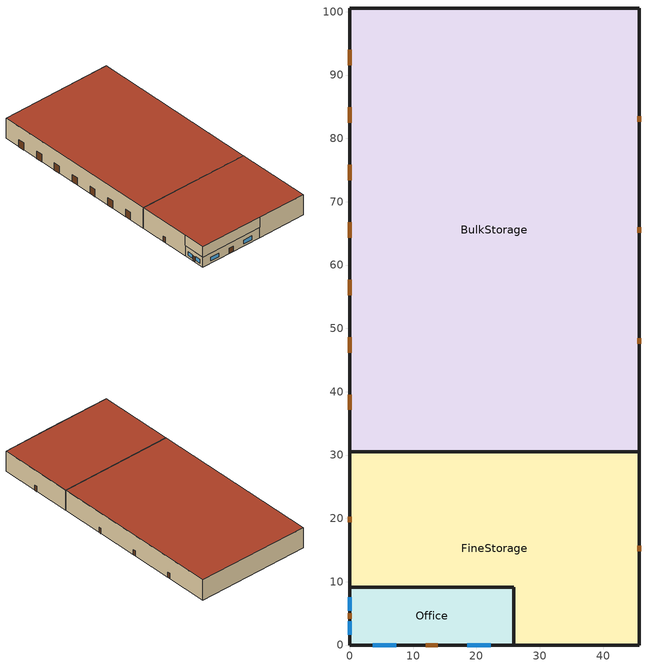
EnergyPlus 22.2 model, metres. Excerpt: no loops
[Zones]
BulkStorage
 floor ground (ext-slab): 45.72,100.58 45.72,30.48 0,30.48 0,100.58 z0
 wall outside (Metal Bldg Semi-Cond Ext Wall): 45.72,30.48 45.72,100.58 0,100.58 0,30.48 z0:8.53
 door (Swinging Door Semi-Cond): 45.72,47.55 45.72,48.46 / 45.72,65.07 45.72,65.99 / 45.72,82.6 45.72,83.51 z0:2.13
 door (Overhead Door Semi-Cond): 0,93.95 0,91.51 / 0,84.88 0,82.44 / 0,75.82 0,73.38 / 0,66.75 0,64.31 / 0,57.68 0,55.24 / 0,48.61 0,46.17 / 0,39.55 0,37.11 z0:3.05
 roof outside (IEAD Semi-Cond Roof): 0,100.58 0,30.48 45.72,30.48 45.72,100.58 z8.53
FineStorage
 floor ground (ext-slab): 45.72,30.48 45.72,0 25.91,0 25.91,9.14 0,9.14 0,30.48 z0
 floor to Office (int-walls): 0,0 0,9.14 25.91,9.14 25.91,0 z4.27
 wall outside (Metal Bldg Semi-Cond Ext Wall): 0,9.14 0,0 25.91,0 z4.27:8.53; 25.91,0 45.72,0 45.72,30.48 / 0,30.48 0,9.14 z0:8.53
 wall outside (int-walls): 45.72,30.48 0,30.48 z0:8.53
 door (Swinging Door Semi-Cond): 45.72,14.78 45.72,15.7 / 0,20.27 0,19.35 z0:2.13
 roof outside (IEAD Semi-Cond Roof): 45.72,0 45.72,30.48 0,30.48 0,0 z8.53
Office
 floor ground (ext-slab): 25.91,9.14 25.91,0 0,0 0,9.14 z0
 wall outside (Metal Bldg Semi-Cond Ext Wall): 25.91,0 25.91,9.14 0,9.14 0,0 25.91,0 z0:4.27
 window (Window Semi-Cond Fixed): 3.66,0 7.31,0 / 18.59,0 22.25,0 / 0,7.52 0,5.39 / 0,3.76 0,1.62 z0.91:2.44
 door (Swinging Door Semi-Cond): 12.04,0 13.87,0 / 0,5.03 0,4.11 z0:2.13
[Building]
Ref Bldg Warehouse Pre1980_v1.3_5.0: North Axis {deg}=0; Terrain=City; Loads Convergence Tolerance Value {W}=0.04; Temperature Convergence Tolerance Value {deltaC}=0.2; Solar Distribution=FullInteriorAndExterior; Maximum Number of Warmup Days=40; Minimum Number of Warmup Days=6
[Site:Location]
USA MD-BALTIMORE: Latitude {deg}=39.17; Longitude {deg}=-76.67; Time Zone {hr}=-5; Elevation {m}=47
[SizingPeriod:DesignDay] Day of Month=21; Humidity Condition Type=Wetbulb; Barometric Pressure {Pa}=100762; Rain Indicator=No; Snow Indicator=No; Daylight Saving Time Indicator=No; Solar Model Indicator=ASHRAEClearSky
Name | Month | Day Type | Maximum Dry-Bulb Temperature {C} | Daily Dry-Bulb Temperature Range {deltaC} | Wetbulb or DewPoint at Maximum Dry-Bulb {C} | Wind Speed {m/s} | Wind Direction {deg} | Sky Clearness
BALTIMORE Ann Htg 99.6% Condns DB | 1 | WinterDesignDay | -11 | 0 | -11 | 3.9 | 270 | 0
BALTIMORE Ann Clg .4% Condns WB=>MDB | 7 | SummerDesignDay | 31.3 | 10.4 | 25.6 | 4.7 | 280 | 1
[Site:WaterMainsTemperature]
Calculation Method=CORRELATION; Annual Average Outdoor Air Temperature {C}=12.56; Maximum Difference In Monthly Average Outdoor Air Temperatures {deltaC}=25.2
[Site:GroundTemperature:BuildingSurface]
10.41, 10.24, 11.37, 13.1, 16.43, 19.37, 22.17, 24.22, 21.68, 17.38, 14.27, 11.38
[Construction]
Metal Bldg Semi-Cond Ext Wall: Metal Siding, Metal Building Semi-Cond Wall Insulation, 1/2IN Gypsum
IEAD Semi-Cond Roof: Roof Membrane, IEAD Semi-Cond Roof Insulation, Metal Decking
ext-slab: HW CONCRETE
int-walls: 1/2IN Gypsum, 1/2IN Gypsum
Window Semi-Cond Fixed: Semi-Cond Fixed Assembly Window
Swinging Door Semi-Cond: Opaque Door panel Semi-Cond
Overhead Door Semi-Cond: Std Overhead Door Panel Semi-Cond
InteriorFurnishings: Std Wood 6inch
[Material] Thermal Absorptance=0.9
Name | Roughness | Thickness {m} | Conductivity {W/m-K} | Density {kg/m3} | Specific Heat {J/kg-K} | Solar Absorptance | Visible Absorptance
Metal Building Semi-Cond Wall Insulation | MediumRough | 0.0278705 | 0.049 | 265 | 836.8 | 0.7 | 0.7
IEAD Semi-Cond Roof Insulation | MediumRough | 0.088029 | 0.049 | 265 | 836.8 | 0.7 | 0.7
Std Wood 6inch | MediumSmooth | 0.15 | 0.12 | 540 | 1210 | 0.7 | 0.7
1/2IN Gypsum | Smooth | 0.0127 | 0.16 | 784.9 | 830 | 0.92 | 0.92
Metal Siding | Smooth | 0.0015 | 44.96 | 7688.86 | 410 | 0.2 | 0.2
HW CONCRETE | Rough | 0.2032 | 1.311 | 2240 | 836.8 | 0.7 | 0.7
Roof Membrane | VeryRough | 0.0095 | 0.16 | 1121.29 | 1460 | 0.7 | 0.7
Metal Decking | MediumSmooth | 0.0015 | 45.006 | 7680 | 418.4 | 0.7 | 0.3
[WindowMaterial:SimpleGlazingSystem]
Semi-Cond Fixed Assembly Window: U-Factor {W/m2-K}=6.92716; Solar Heat Gain Coefficient=0.54
[Material:NoMass] Roughness=MediumRough; Thermal Absorptance=0.9; Solar Absorptance=0.7; Visible Absorptance=0.7
Name | Thermal Resistance {m2-K/W}
Opaque Door panel Semi-Cond | 0.101897
Std Overhead Door Panel Semi-Cond | 0.001
[Zone] Type=1; Multiplier=1; Floor Area {m2}=autocalculate; Part of Total Floor Area=Yes
BulkStorage; FineStorage; Office
[People]
Office People: Zone or ZoneList or Space or SpaceList=Office; Number of People Schedule=BLDG_OCC_SCH; Number of People Calculation Method=People; Number of People=5; Fraction Radiant=0.3; Sensible Heat Fraction=AUTOCALCULATE; Activity Level Schedule=ACTIVITY_SCH; Enable ASHRAE 55 Comfort Warnings=No; Mean Radiant Temperature Calculation Type=ZoneAveraged; Work Efficiency Schedule=WORK_EFF_SCH; Clothing Insulation Calculation Method=ClothingInsulationSchedule; Clothing Insulation Schedule=CLOTHING_SCH; Air Velocity Schedule=AIR_VELO_SCH; Thermal Comfort Model 1 Type=FANGER
[Lights] Schedule=BLDG_LIGHT_SCH; Design Level Calculation Method=Watts/Area; Return Air Fraction=0; Fraction Radiant=0.5; Fraction Visible=0.2; Fraction Replaceable=1; Return Air Fraction Calculated from Plenum Temperature=No
Name | Zone or ZoneList or Space or SpaceList | Watts per Zone Floor Area {W/m2}
BulkStorage_Lights | BulkStorage | 3.34
FineStorage_Lights | FineStorage | 11.64
Office_Lights | Office | 21.69
[ElectricEquipment] Schedule=BLDG_EQUIP_SCH; Design Level Calculation Method=Watts/Area; Fraction Latent=0; Fraction Radiant=0.5; Fraction Lost=0
Name | Zone or ZoneList or Space or SpaceList | Watts per Zone Floor Area {W/m2}
BulkStorage_MiscPlug_Equip | BulkStorage | 2.56
Office_MiscPlug_Equip | Office | 8.07
[Exterior:Lights]
Exterior Facade Lighting: Schedule=ALWAYS_ON; Design Level {W}=10958; Control Option=AstronomicalClock
[ZoneInfiltration:DesignFlowRate] Schedule=ALWAYS_ON; Design Flow Rate Calculation Method=Flow/ExteriorArea; Flow Rate per Exterior Surface Area {m3/s-m2}=0.001133; Constant Term Coefficient=1; Temperature Term Coefficient=0; Velocity Term Coefficient=0; Velocity Squared Term Coefficient=0
Name | Zone or ZoneList or Space or SpaceList
BulkStorage_Infiltration | BulkStorage
FineStorage_Infiltration | FineStorage
Office_Infiltration | Office
[InternalMass] Construction=InteriorFurnishings
Name | Zone or ZoneList | Surface Area {m2}
BulkStorage Internal Mass | BulkStorage | 6409.68
FineStorage Internal Mass | FineStorage | 2786.82
Office Internal Mass | Office | 473.7584
[Fan:ConstantVolume]
BulkStorage Unit HeaterFan: Availability Schedule=ALWAYS_ON; Fan Total Efficiency=0.53625; Pressure Rise {Pa}=49.8; Maximum Flow Rate {m3/s}=AUTOSIZE; Motor Efficiency=0.825; Motor In Airstream Fraction=1
[Coil:Heating:Fuel]
BulkStorage Unit Heater Coil: Availability Schedule=ALWAYS_ON; Fuel Type=NaturalGas; Burner Efficiency=0.78; Nominal Capacity {W}=AUTOSIZE
[ZoneHVAC:UnitHeater]
BulkStorage Unit Heater: Availability Schedule=ALWAYS_ON; Supply Air Fan=BulkStorage Unit HeaterFan; Maximum Supply Air Flow Rate {m3/s}=AUTOSIZE; Heating Coil=BulkStorage Unit Heater Coil; Supply Air Fan Operation During No Heating=No; Maximum Hot Water or Steam Flow Rate {m3/s}=AUTOSIZE; Minimum Hot Water or Steam Flow Rate {m3/s}=0; Heating Convergence Tolerance=0.001
[ZoneVentilation:DesignFlowRate]
BulkStorage_Ventilation: Zone or ZoneList or Space or SpaceList=BulkStorage; Schedule=MinOA_Sched; Design Flow Rate Calculation Method=Flow/Area; Flow Rate per Floor Area {m3/s-m2}=0.00025; Ventilation Type=INTAKE; Fan Pressure Rise {Pa}=49.8; Fan Total Efficiency=0.53625; Constant Term Coefficient=1; Temperature Term Coefficient=0; Velocity Term Coefficient=0; Velocity Squared Term Coefficient=0; Minimum Indoor Temperature {C}=7.5; Maximum Indoor Temperature {C}=35; Delta Temperature {deltaC}=-27.5; Minimum Outdoor Temperature {C}=-30; Maximum Outdoor Temperature {C}=50; Maximum Wind Speed {m/s}=6
[Zone equipment]
BulkStorage: BulkStorage Unit Heater
[Sizing:Zone]
BulkStorage: Zone Cooling Design Supply Air Temperature Input Method=SupplyAirTemperature; Zone Cooling Design Supply Air Temperature {C}=14; Zone Heating Design Supply Air Temperature Input Method=SupplyAirTemperature; Zone Heating Design Supply Air Temperature {C}=40; Zone Cooling Design Supply Air Humidity Ratio {kgWater/kgDryAir}=0.0085; Zone Heating Design Supply Air Humidity Ratio {kgWater/kgDryAir}=0.008; Design Specification Outdoor Air Object=SZ DSOA BulkStorage; Cooling Design Air Flow Method=DesignDay; Heating Design Air Flow Method=DesignDay; Account for Dedicated Outdoor Air System=No; Dedicated Outdoor Air System Control Strategy=NeutralSupplyAir; Dedicated Outdoor Air Low Setpoint Temperature for Design {C}=autosize; Dedicated Outdoor Air High Setpoint Temperature for Design {C}=autosize; Zone Load Sizing Method=Sensible Load Only No Latent Load; Zone Latent Cooling Design Supply Air Humidity Ratio Input Method=HumidityRatioDifference; Zone Cooling Design Supply Air Humidity Ratio Difference {kgWater/kgDryAir}=0.005; Zone Latent Heating Design Supply Air Humidity Ratio Input Method=HumidityRatioDifference; Zone Humidification Design Supply Air Humidity Ratio Difference {kgWater/kgDryAir}=0.005
[DesignSpecification:OutdoorAir]
SZ DSOA BulkStorage: Outdoor Air Method=Flow/Area; Outdoor Air Flow per Zone Floor Area {m3/s-m2}=0.00025
[ZoneControl:Thermostat]
BulkStorage Thermostat: Zone or ZoneList=BulkStorage; Control Type Schedule=Dual Zone Control Type Sched; Control 1=BulkStorage DualSPSched
[ThermostatSetpoint:DualSetpoint]
BulkStorage DualSPSched: Heating Setpoint Temperature Schedule=HTGSETP_BulkStorage_SCH; Cooling Setpoint Temperature Schedule=CLGSETP_SCH
[AvailabilityManager:NightCycle] Applicability Schedule=ALWAYS_ON; Fan Schedule=HVACOperationSchd; Control Type=CycleOnAny; Thermostat Tolerance {deltaC}=1; Cycling Run Time Control Type=FixedRunTime; Cycling Run Time {s}=1800
FURNACE_PACU_CAV_1:1 Availability Manager; FURNACE_PACU_CAV_2:2 Availability Manager
[UtilityCost:Tariff]
Name | Output Meter | Conversion Factor Choice | Time of Use Period Schedule | Season Schedule | Demand Window Length | Monthly Charge or Variable | Group
VirginiaElec_GS-3LargeOnPeak | Electricity:Facility | kWh | VirginiaElectTOUSched | VirginiaElectSeasonSched | HalfHour | 119.8 | Comm Elect
VirginiaElec_GS-2MediumDemand; VirginiaElec_GS-1SmallGenServ | Electricity:Facility | kWh |  | VirginiaElectSeasonSched | HalfHour | 11.47 | Comm Elect
VA_EIAMonthlyRateGas | NaturalGas:Facility | MCF |  |  |  | 0 | Comm Gas
[UtilityCost:Charge:Simple]
Name | Utility Cost Charge Simple | Tariff | Source Variable | Season | Category Variable | Cost per Unit Value or Variable
 | AnnualOn-PeakEnergyCharge | VirginiaElec_GS-3LargeOnPeak | PeakEnergy | Annual | EnergyCharges | 0.004
 | AnnualOffPeakEnergyCharge | VirginiaElec_GS-3LargeOnPeak | OffPeakEnergy | Annual | EnergyCharges | 0.0027
 | AnnualAllDayAEnergyCharge | VirginiaElec_GS-3LargeOnPeak | totalEnergy | Annual | EnergyCharges | 0.0176
 | AnnualAllDayBEnergyCharge | VirginiaElec_GS-3LargeOnPeak | totalEnergy | Annual | EnergyCharges | 0.0014
 | AnnualDistributionDemandCharge | VirginiaElec_GS-3LargeOnPeak | totalDemand | Annual | DemandCharges | 2.12
 | OnPeakElectSuppyDemandCharge | VirginiaElec_GS-3LargeOnPeak | peakDemand | Annual | DemandCharges | 12.154
 | AnnualElecSupplyAdjDemandCharge | VirginiaElec_GS-3LargeOnPeak | totalDemand | Annual | DemandCharges | -0.64
 | taxofsixPercent | VirginiaElec_GS-3LargeOnPeak | SubTotal | Annual | Taxes | 0.06
 | AnnualFuelRiderAEnergyCharge | VirginiaElec_GS-2MediumDemand | totalEnergy | Annual | EnergyCharges | 0.0176
 | AnnualFuelRiderBEnergyCharge | VirginiaElec_GS-2MediumDemand | totalEnergy | Annual | EnergyCharges | 0.0014
 | AnnualDistributionDemandCharge | VirginiaElec_GS-2MediumDemand | totalDemand | Annual | DemandCharges | 3.387
 | SummerDistributionDemandCharge | VirginiaElec_GS-2MediumDemand | totalDemand | Summer | DemandCharges | 2.844
 | WinterDistributionDemandCharge | VirginiaElec_GS-2MediumDemand | totalDemand | Winter | DemandCharges | 1.406
 | taxofsixPercent | VirginiaElec_GS-2MediumDemand | SubTotal | Annual | Taxes | 0.06
 | AnnualFuelRiderAEnergyCharge | VirginiaElec_GS-1SmallGenServ | totalEnergy | Annual | EnergyCharges | 0.0176
 | AnnualFuelRiderBEnergyCharge | VirginiaElec_GS-1SmallGenServ | totalEnergy | Annual | EnergyCharges | 0.0014
 | taxofsixPercent | VirginiaElec_GS-1SmallGenServ | SubTotal | Annual | Taxes | 0.06
 | MonthlyRateGasCharge | VA_EIAMonthlyRateGas | totalEnergy | Annual | EnergyCharges | VA_MonthlyGasRates
 | TaxofSixPercent | VA_EIAMonthlyRateGas | SubTotal | Annual | Taxes | 0.06
[UtilityCost:Qualify] Variable=TotalDemand; Season=Annual; Threshold Test=Count
Name | Utility Cost Qualify | Tariff | Qualify Type | Threshold Value or Variable | Number of Months
 | MinDemand500kw | VirginiaElec_GS-3LargeOnPeak | Minimum | 500 | 12
 | MaxDemand500kw | VirginiaElec_GS-2MediumDemand | Maximum | 500 | 1
 | MinDemand30kw | VirginiaElec_GS-2MediumDemand | Minimum | 30 | 12
 | MaxDemand30kw | VirginiaElec_GS-1SmallGenServ | Maximum | 30 | 1
[UtilityCost:Charge:Block] Source Variable=TotalEnergy; Category Variable=EnergyCharges
Name | Utility Cost Charge Block | Tariff | Season | Block Size Multiplier Value or Variable | Block Size 1 Value or Variable | Block 1 Cost per Unit Value or Variable | Block Size 2 Value or Variable | Block 2 Cost per Unit Value or Variable | Block Size 3 Value or Variable | Block 3 Cost per Unit Value or Variable | Block Size 4 Value or Variable | Block 4 Cost per Unit Value or Variable
 | AnnualEnergycharge | VirginiaElec_GS-2MediumDemand | Annual | TotalDemand | 150 | 0.0462 | 300 | 0.0259 | 450 | 0.0112 | remaining | 0.0027
 | SummerEnergycharge | VirginiaElec_GS-1SmallGenServ | Summer |  | 1400 | 0.0574 | remaining | 0.0629
 | WinterEnergycharge | VirginiaElec_GS-1SmallGenServ | Winter |  | 1400 | 0.0574 | remaining | 0.0369
[UtilityCost:Variable]
VA_MonthlyGasRates: Tariff=VA_EIAMonthlyRateGas; Variable Type=Currency; January Value=9.65; February Value=9.96; March Value=9.37; April Value=9.78; May Value=10.23; June Value=10.87; July Value=11.06; August Value=11.03; September Value=10.82; October Value=10.61; November Value=9.25; December Value=9.22
[Schedule:Compact]
ALWAYS_ON: Through: 12/31, For: AllDays, Until: 24:00, 1
ACTIVITY_SCH: Through: 12/31, For: AllDays, Until: 24:00, 120
AIR_VELO_SCH: Through: 12/31, For: AllDays, Until: 24:00, 0.2
BLDG_EQUIP_SCH: Through: 12/31, For: Weekdays, Until: 07:00, 0.1, Until: 08:00, 0.5, Until: 09:00, 0.8, Until: 12:00, 0.9, Until: 13:00, 0.8, Until: 17:00, 0.9, Until: 18:00, 0.4, Until: 24:00, 0.1, For: Saturday, Until: 08:00, 0.1, Until: 09:00, 0.2, Until: 12:00, 0.4, Until: 24:00, 0.1, For: SummerDesignDay, Until: 24:00, 1, For: WinterDesignDay, Until: 24:00, 0, For: Sunday Holidays AllOtherDays, Until: 24:00, 0.1
BLDG_LIGHT_SCH: Through: 12/31, For: Weekdays, Until: 07:00, 0.1, Until: 08:00, 0.4, Until: 09:00, 0.7, Until: 12:00, 0.9, Until: 13:00, 0.8, Until: 17:00, 0.9, Until: 18:00, 0.3, Until: 24:00, 0.1, For: Saturday, Until: 08:00, 0.1, Until: 09:00, 0.1, Until: 12:00, 0.24, Until: 24:00, 0.1, For: SummerDesignDay, Until: 24:00, 1, For: WinterDesignDay, Until: 24:00, 0, For: Sunday Holidays AllOtherDays, Until: 24:00, 0.1
BLDG_OCC_SCH: Through: 12/31, For: Weekdays, Until: 07:00, 0, Until: 08:00, 0.15, Until: 09:00, 0.7, Until: 12:00, 0.9, Until: 13:00, 0.5, Until: 16:00, 0.85, Until: 17:00, 0.2, Until: 24:00, 0, For: SummerDesignDay, Until: 24:00, 1, For: Saturday, Until: 08:00, 0, Until: 12:00, 0.2, Until: 16:00, 0.1, Until: 24:00, 0, For: WinterDesignDay, Until: 24:00, 0, For: Sunday Holidays AllOtherDays, Until: 24:00, 0
CLOTHING_SCH: Through: 04/30, For: AllDays, Until: 24:00, 1, Through: 09/30, For: AllDays, Until: 24:00, 0.5, Through: 12/31, For: AllDays, Until: 24:00, 1
WORK_EFF_SCH: Through: 12/31, For: AllDays, Until: 24:00, 0
CLGSETP_SCH: Through: 12/31, For: Weekdays SummerDesignDay, Until: 07:00, 30, Until: 17:00, 24, Until: 24:00, 30, For: Saturday, Until: 08:00, 30, Until: 16:00, 24, Until: 24:00, 30, For: AllOtherDays, Until: 24:00, 30
Dual Zone Control Type Sched: Through: 12/31, For: AllDays, Until: 24:00, 4
HTGSETP_BulkStorage_SCH: Through: 12/31, For: AllDays, Until: 24:00, 7.2
HVACOperationSchd; MinOA_Sched: Through: 12/31, For: Weekdays SummerDesignDay, Until: 06:00, 0, Until: 17:00, 1, Until: 24:00, 0, For: Saturday WinterDesignDay, Until: 07:00, 0, Until: 16:00, 1, Until: 24:00, 0, For: AllOtherDays, Until: 24:00, 0
VirginiaElectSeasonSched: Through: 5/31, For: AllDays, Until: 24:00, 1, Through: 9/30, For: AllDays, Until: 24:00, 3, Through: 12/31, For: AllDays, Until: 24:00, 1
VirginiaElectTOUSched: Through: 5/31, For: WeekDays, Until: 10:00, 3, Until: 22:00, 1, Until: 24:00, 3, For: AllOtherDays, Until: 24:00, 3, Through: 9/30, For: WeekDays, Until: 8:00, 3, Until: 22:00, 1, Until: 24:00, 3, For: AllOtherDays, Until: 24:00, 3, Through: 12/31, For: WeekDays, Until: 10:00, 3, Until: 22:00, 1, Until: 24:00, 3, For: AllOtherDays, Until: 24:00, 3
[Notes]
DOE Commercial Reference Building
Warehouse, pre-1980 construction
EnergyPlus Version 5.0
ASHRAE Standard 62-1999
Description:  Single story, three zones
Form:         Area = 4,835 m2 (52,045 ft2); Number of Stories = 1; Shape = rectangle; Aspect ratio = 2.2
Envelope:     Envelope thermal properties vary with climate according to Briggs et al. (1987).
Opaque constructions: metal building walls; flat built-up roof (insulation above deck); slab-on-grade floor
Windows: window-to-wall ratio = 0.58%
Infiltration = 1.5 cfm/ft2 above grade wall area at 0.3 in wc (75 Pa) adjusted to 0.016 in wc (4 Pa).
100% of full value when ventilation system on.
HVAC:         PSZ-AC with gas furnace in office and fine storage,
unit heater and ventilation in bulk storage
Economizers per 90.1-2004
Int. gains:   W/m2 (W/ft2)   lights         elec plug          gas plug     people
Fine Storage  11.6 (1.1)        0.0 (0.0)            0          0
Bulk Storage  3.34 (0.3)        2.56 (0.24)          0          0
Detached Shading:               None
Daylight:                       None
Natural Ventilation:            None
Zonal Equipment:                ZoneHVAC:UnitHeater (gas)
Air Primary Loops:              PSZ-AC
Plant Loops:                    None
System Equipment Autosize:      Yes
Purchased Cooling:              None
Purchased Heating:              None
Coils:                          Coil:Cooling:DX:SingleSpeed; Coil:Heating:Gas
Pumps:                          None
Boilers:                        None
Chillers:                       None
Reference citation for the Commercial Reference Buildings:
Deru, M.; Field, K.; Studer, D.; Benne, K.; Griffith, B.; Torcellini, P;
Halverson, M.; Winiarski, D.; Liu, B.; Rosenberg, M.; Huang, J.;
Yazdanian, M.; Crawley, D. (2010).
U.S. Department of Energy Commercial Reference Building Models of the National Building Stock.
Washington, DC: U.S. Department of Energy, Energy Efficiency and
Renewable Energy, Office of Building Technologies.
***GENERAL SIMULATION PARAMETERS***
Number of Zones: 3
***HOLIDAYS & DAYLIGHT SAVINGS***
